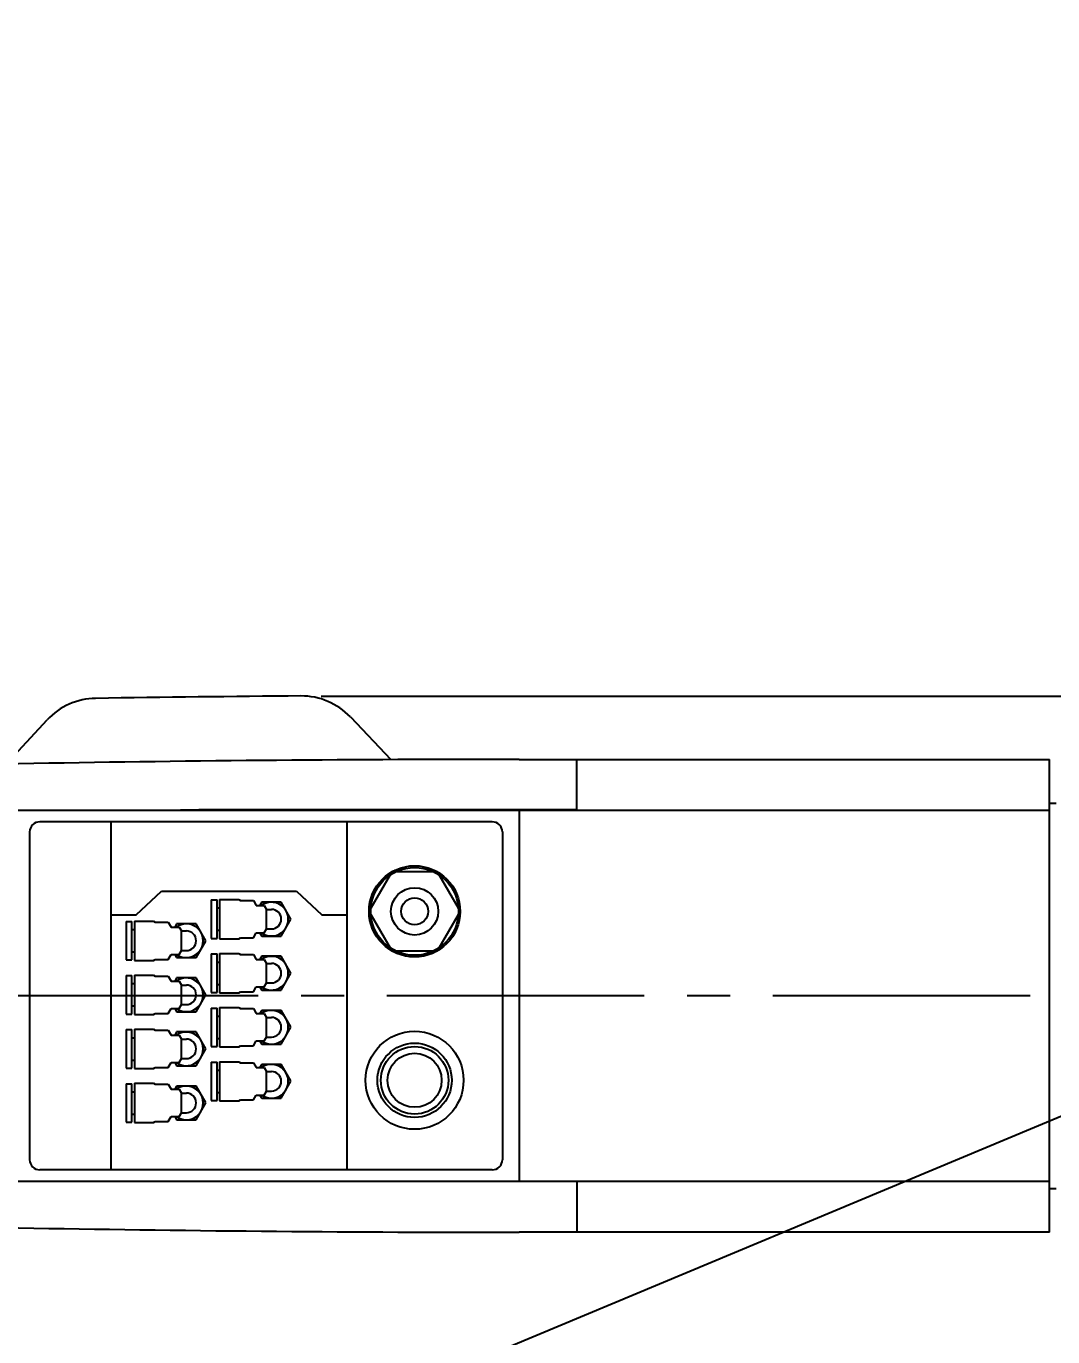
# Model space of a CAD drawing. Extents: x -7647 to -3756, y -5015 to -2358.
# Drawn here: x -5196 to -4892, y -2940.9 to -2553 of the extents above; entities that cross this region are included whole.
import ezdxf

# ---------------------------------------------------------------- set-up
doc = ezdxf.new("R2010")
doc.units = 0
doc.header["$LTSCALE"] = 4
doc.header["$MEASUREMENT"] = 0
doc.linetypes.add('CENTRE2', pattern=[28.575, 19.05, -3.175, 3.175, -3.175])
doc.layers.get('0').update_dxf_attribs({"linetype": 'CONTINUOUS'})
doc.layers.get('DEFPOINTS').update_dxf_attribs({"linetype": 'CONTINUOUS'})
for name, color, linetype in [('01', 7, 'CONTINUOUS'), ('01CENTER', 5, 'CENTRE2'), ('01HOSO', 6, 'CONTINUOUS'), ('02', 5, 'CONTINUOUS')]:
    doc.layers.add(name, color=color, linetype=linetype)
doc.styles.add('BIGFONT', font='ROMANS.SHX', dxfattribs={"bigfont": 'bigfont'})
doc.dimstyles.new('L-IN', dxfattribs={"dimscale": 10, "dimtxt": 3.2, "dimasz": 2.5, "dimexe": 1, "dimexo": 1, "dimgap": 1, "dimtad": 1, "dimdec": 0, "dimtxsty": 'BIGFONT', "dimblk": 'YA-IN', "dimblk1": 'OPEN', "dimblk2": 'OPEN', "dimsah": 1, "dimcen": 0, "dimclrd": 256, "dimclre": 256, "dimclrt": 256, "dimazin": 3, "dimtp": 0.1, "dimtm": 0.2, "dimtfac": 0.625, "dimtdec": 0, "dimtmove": 0, "dimatfit": 3, "dimtolj": 1})

# ---------------------------------------------------------------- blocks, each defined once
blk = doc.blocks.new('_OPEN')
at = {"color": 0, "linetype": 'BYBLOCK'}
for p, q in [((-1, 0.167), (0, 0)), ((0, 0), (-1, -0.167)), ((0, 0), (-1, 0))]:
    blk.add_line(p, q, dxfattribs=at)
blk = doc.blocks.new('*D27')
at = {"linetype": 'BYBLOCK'}
for p, q in [((-5320, -2911.84), (-5320, -2750)), ((-5227, -2967.91), (-5227, -2750)), ((-5252, -2760), (-5295, -2760))]:
    blk.add_line(p, q, dxfattribs=at)
at = {"layer": 'DEFPOINTS', "color": 0, "linetype": 'BYBLOCK'}
for p in [(-5320, -2760), (-5320, -2921.84), (-5227, -2977.91)]:
    blk.add_point(p, dxfattribs=at)
at = {"linetype": 'BYBLOCK', "xscale": 25, "yscale": 25, "zscale": 25, "rotation": 180}
blk.add_blockref('_OPEN', (-5320, -2760), dxfattribs=at)
at = {"linetype": 'BYBLOCK', "xscale": 25, "yscale": 25, "zscale": 25}
blk.add_blockref('_OPEN', (-5227, -2760), dxfattribs=at)
at = {"linetype": 'BYBLOCK', "insert": (-5273.5, -2734), "char_height": 32, "attachment_point": 5, "style": 'BIGFONT'}
blk.add_mtext('\\A1;93', dxfattribs=at)
blk = doc.blocks.new('YA-IN')
at = {"color": 0, "linetype": 'BYBLOCK'}
for p, q in [((0, 0), (-1, 0.167)), ((-1, -0.167), (0, 0)), ((0, 0), (-1, 0))]:
    blk.add_line(p, q, dxfattribs=at)
blk = doc.blocks.new('*D24')
at = {"linetype": 'BYBLOCK'}
for p, q in [((-4790, -2726.28), (-4790, -2630.71)), ((-5108.67, -2751.28), (-4780, -2751.28)), ((-4790, -2840), (-4790, -2751.28)), ((-4843.4, -2840), (-4780, -2840)), ((-4790, -2865), (-4790, -2890))]:
    blk.add_line(p, q, dxfattribs=at)
at = {"layer": 'DEFPOINTS', "color": 0, "linetype": 'BYBLOCK'}
for p in [(-5118.67, -2751.28), (-4790, -2751.28), (-4853.4, -2840)]:
    blk.add_point(p, dxfattribs=at)
at = {"linetype": 'BYBLOCK', "xscale": 25, "yscale": 25, "zscale": 25}
for p, rotation in [((-4790, -2751.28), 270), ((-4790, -2840), 90)]:
    blk.add_blockref('_OPEN', p, dxfattribs=dict(at, rotation=rotation))
at = {"linetype": 'BYBLOCK', "insert": (-4816, -2665.86), "char_height": 32, "attachment_point": 5, "rotation": 90, "style": 'BIGFONT'}
blk.add_mtext('\\A1;89', dxfattribs=at)

msp = doc.modelspace()

# ---------------------------------------------------------------- linework, layer by layer
at = {"layer": '01', "linetype": 'CONTINUOUS'}
for p, q in [((-5100.02943, -2757.45714), (-5088, -2770.08702)), ((-5202, -2771.39244), (-5189.80521, -2758.30827)), ((-5050, -2770), (-5033, -2770)), ((-4893, -2910), (-4893, -2770)), ((-4893, -2783), (-4891, -2783)), ((-5058, -2788.5), (-5192, -2788.5)), ((-5171, -2788.5), (-5171, -2891.5)), ((-5101, -2891.5), (-5101, -2788.5)), ((-5195, -2791.5), (-5195, -2888.5)), ((-5055, -2791.5), (-5055, -2888.5)), ((-5058, -2891.5), (-5192, -2891.5)), ((-4893, -2897), (-4891, -2897)), ((-5033, -2910), (-5050, -2910))]:
    msp.add_line(p, q, dxfattribs=at)
at = {"layer": '01'}
for p, q in [((-5033, -2770), (-4893, -2770)), ((-4893, -2910), (-5033, -2910))]:
    msp.add_line(p, q, dxfattribs=at)
at = {"layer": '01', "linetype": 'CONTINUOUS'}
for centre, radius, start, end in [((-5175.17457, -2771.94442), 20, 90.8645532, 137.0149768), ((-5050, -11066.9), 8315.9, 90.445555201, 90.864553157), ((-5114.51163, -2771.25084), 20, 43.605144, 90.4455552), ((-5050, -11066.9), 8296.9, 90, 91.985901752), ((-5192, -2791.5), 3, 90, 180), ((-5058, -2791.5), 3, 0, 90), ((-5192, -2888.5), 3, 180, 270), ((-5058, -2888.5), 3, 270, 0), ((-5050, 5386.9), 8296.9, 268.014098249, 270)]:
    msp.add_arc(centre, radius, start, end, dxfattribs=at)
msp.add_open_spline([(-5050, -2784.96469), (-5054.77874, -2784.96482), (-5064.33594, -2784.9651), (-5078.67098, -2784.96733), (-5093.00424, -2784.97089), (-5107.33482, -2784.97592), (-5121.66194, -2784.98241), (-5135.98476, -2784.99027), (-5145.53179, -2784.99676), (-5150.30446, -2785)], degree=3, knots=[0, 0, 0, 0, 14.336227178, 28.671607219, 43.005109673, 57.336008382, 71.663359853, 85.986457586, 100.304469921, 100.304469921, 100.304469921, 100.304469921], dxfattribs=at)
at = {"layer": '01CENTER'}
msp.add_line((-3984.28974, -2840), (-5423.00498, -2840), dxfattribs=at)
at = {"layer": '01HOSO'}
for p, q in [((-5033, -2785), (-5033, -2770)), ((-5141.2, -2811.616), (-5139.509, -2811.616)), ((-5141.2, -2811.61601), (-5141.2, -2822.98399)), ((-5139.509, -2822.98399), (-5139.509, -2811.61601)), ((-5138.797, -2811.5), (-5138.797, -2823.1)), ((-5138.797, -2811.5), (-5133.101, -2811.5)), ((-5133.101, -2811.5), (-5132.59871, -2811.79)), ((-5132.59871, -2811.79), (-5128.74, -2811.79)), ((-5128.74, -2811.79), (-5127.90284, -2813.24)), ((-5126.28675, -2812.3), (-5126.82946, -2813.24)), ((-5120.51325, -2812.3), (-5126.28675, -2812.3)), ((-5117.6265, -2817.3), (-5120.51325, -2812.3)), ((-5139.509, -2814), (-5138.797, -2814)), ((-5127.90284, -2813.24), (-5125.536, -2813.24)), ((-5125.536, -2813.24), (-5124.86627, -2814.4)), ((-5124.86627, -2820.2), (-5124.86627, -2814.4)), ((-5124.86627, -2814.4), (-5123.4, -2814.4)), ((-5166.4, -2818.016), (-5164.709, -2818.016)), ((-5166.4, -2818.01601), (-5166.4, -2829.38399)), ((-5164.709, -2829.38399), (-5164.709, -2818.01601)), ((-5163.997, -2817.9), (-5158.301, -2817.9)), ((-5163.997, -2817.9), (-5163.997, -2829.5)), ((-5158.301, -2817.9), (-5157.79871, -2818.19)), ((-5157.79871, -2818.19), (-5153.94, -2818.19)), ((-5153.94, -2818.19), (-5153.10284, -2819.64)), ((-5153.10284, -2819.64), (-5150.736, -2819.64)), ((-5151.48675, -2818.7), (-5152.02946, -2819.64)), ((-5145.71325, -2818.7), (-5151.48675, -2818.7)), ((-5150.736, -2819.64), (-5150.06627, -2820.8)), ((-5142.8265, -2823.7), (-5145.71325, -2818.7)), ((-5120.51325, -2822.3), (-5117.6265, -2817.3)), ((-5164.709, -2820.4), (-5163.997, -2820.4)), ((-5150.06627, -2826.6), (-5150.06627, -2820.8)), ((-5150.06627, -2820.8), (-5148.6, -2820.8)), ((-5145.71325, -2828.7), (-5142.8265, -2823.7)), ((-5141.2, -2822.984), (-5139.509, -2822.984)), ((-5139.509, -2820.6), (-5138.797, -2820.6)), ((-5138.797, -2823.1), (-5133.101, -2823.1)), ((-5133.101, -2823.1), (-5132.59871, -2822.81)), ((-5132.59871, -2822.81), (-5128.74, -2822.81)), ((-5128.74, -2822.81), (-5127.90284, -2821.36)), ((-5127.90284, -2821.36), (-5125.536, -2821.36)), ((-5126.82946, -2821.36), (-5126.28675, -2822.3)), ((-5126.28675, -2822.3), (-5120.51325, -2822.3)), ((-5125.536, -2821.36), (-5124.86627, -2820.2)), ((-5124.86627, -2820.2), (-5123.4, -2820.2)), ((-5164.709, -2827), (-5163.997, -2827)), ((-5153.94, -2829.21), (-5153.10284, -2827.76)), ((-5153.10284, -2827.76), (-5150.736, -2827.76)), ((-5152.02946, -2827.76), (-5151.48675, -2828.7)), ((-5150.736, -2827.76), (-5150.06627, -2826.6)), ((-5150.06627, -2826.6), (-5148.6, -2826.6)), ((-5141.2, -2827.616), (-5139.509, -2827.616)), ((-5141.2, -2827.61601), (-5141.2, -2838.98399)), ((-5139.509, -2838.98399), (-5139.509, -2827.61601)), ((-5138.797, -2827.5), (-5138.797, -2839.1)), ((-5138.797, -2827.5), (-5133.101, -2827.5)), ((-5133.101, -2827.5), (-5132.59871, -2827.79)), ((-5132.59871, -2827.79), (-5128.74, -2827.79)), ((-5128.74, -2827.79), (-5127.90284, -2829.24)), ((-5166.4, -2829.384), (-5164.709, -2829.384)), ((-5163.997, -2829.5), (-5158.301, -2829.5)), ((-5158.301, -2829.5), (-5157.79871, -2829.21)), ((-5157.79871, -2829.21), (-5153.94, -2829.21)), ((-5151.48675, -2828.7), (-5145.71325, -2828.7)), ((-5139.509, -2830), (-5138.797, -2830)), ((-5127.90284, -2829.24), (-5125.536, -2829.24)), ((-5126.28675, -2828.3), (-5126.82946, -2829.24)), ((-5120.51325, -2828.3), (-5126.28675, -2828.3)), ((-5125.536, -2829.24), (-5124.86627, -2830.4)), ((-5124.86627, -2836.2), (-5124.86627, -2830.4)), ((-5124.86627, -2830.4), (-5123.4, -2830.4)), ((-5117.6265, -2833.3), (-5120.51325, -2828.3)), ((-5166.4, -2834.016), (-5164.709, -2834.016)), ((-5166.4, -2834.01601), (-5166.4, -2845.38399)), ((-5164.709, -2845.38399), (-5164.709, -2834.01601)), ((-5163.997, -2833.9), (-5163.997, -2845.5)), ((-5163.997, -2833.9), (-5158.301, -2833.9)), ((-5158.301, -2833.9), (-5157.79871, -2834.19)), ((-5157.79871, -2834.19), (-5153.94, -2834.19)), ((-5153.94, -2834.19), (-5153.10284, -2835.64)), ((-5153.10284, -2835.64), (-5150.736, -2835.64)), ((-5151.48675, -2834.7), (-5152.02946, -2835.64)), ((-5145.71325, -2834.7), (-5151.48675, -2834.7)), ((-5150.736, -2835.64), (-5150.06627, -2836.8)), ((-5142.8265, -2839.7), (-5145.71325, -2834.7)), ((-5120.51325, -2838.3), (-5117.6265, -2833.3)), ((-5164.709, -2836.4), (-5163.997, -2836.4)), ((-5150.06627, -2836.8), (-5148.6, -2836.8)), ((-5150.06627, -2842.6), (-5150.06627, -2836.8)), ((-5141.2, -2838.984), (-5139.509, -2838.984)), ((-5139.509, -2836.6), (-5138.797, -2836.6)), ((-5138.797, -2839.1), (-5133.101, -2839.1)), ((-5133.101, -2839.1), (-5132.59871, -2838.81)), ((-5132.59871, -2838.81), (-5128.74, -2838.81)), ((-5128.74, -2838.81), (-5127.90284, -2837.36)), ((-5127.90284, -2837.36), (-5125.536, -2837.36)), ((-5126.82946, -2837.36), (-5126.28675, -2838.3)), ((-5126.28675, -2838.3), (-5120.51325, -2838.3)), ((-5125.536, -2837.36), (-5124.86627, -2836.2)), ((-5124.86627, -2836.2), (-5123.4, -2836.2)), ((-5164.709, -2843), (-5163.997, -2843)), ((-5150.736, -2843.76), (-5150.06627, -2842.6)), ((-5150.06627, -2842.6), (-5148.6, -2842.6)), ((-5145.71325, -2844.7), (-5142.8265, -2839.7)), ((-5166.4, -2845.384), (-5164.709, -2845.384)), ((-5163.997, -2845.5), (-5158.301, -2845.5)), ((-5158.301, -2845.5), (-5157.79871, -2845.21)), ((-5157.79871, -2845.21), (-5153.94, -2845.21)), ((-5153.94, -2845.21), (-5153.10284, -2843.76)), ((-5153.10284, -2843.76), (-5150.736, -2843.76)), ((-5152.02946, -2843.76), (-5151.48675, -2844.7)), ((-5151.48675, -2844.7), (-5145.71325, -2844.7)), ((-5141.2, -2843.616), (-5139.509, -2843.616)), ((-5141.2, -2843.61601), (-5141.2, -2854.98399)), ((-5139.509, -2854.98399), (-5139.509, -2843.61601)), ((-5139.509, -2846), (-5138.797, -2846)), ((-5138.797, -2843.5), (-5138.797, -2855.1)), ((-5138.797, -2843.5), (-5133.101, -2843.5)), ((-5133.101, -2843.5), (-5132.59871, -2843.79)), ((-5132.59871, -2843.79), (-5128.74, -2843.79)), ((-5128.74, -2843.79), (-5127.90284, -2845.24)), ((-5127.90284, -2845.24), (-5125.536, -2845.24)), ((-5126.28675, -2844.3), (-5126.82946, -2845.24)), ((-5120.51325, -2844.3), (-5126.28675, -2844.3)), ((-5125.536, -2845.24), (-5124.86627, -2846.4)), ((-5124.86627, -2852.2), (-5124.86627, -2846.4)), ((-5124.86627, -2846.4), (-5123.4, -2846.4)), ((-5117.6265, -2849.3), (-5120.51325, -2844.3)), ((-5166.4, -2850.016), (-5164.709, -2850.016)), ((-5166.4, -2850.01601), (-5166.4, -2861.38399)), ((-5164.709, -2861.38399), (-5164.709, -2850.01601)), ((-5163.997, -2849.9), (-5158.301, -2849.9)), ((-5163.997, -2849.9), (-5163.997, -2861.5)), ((-5158.301, -2849.9), (-5157.79871, -2850.19)), ((-5157.79871, -2850.19), (-5153.94, -2850.19)), ((-5153.94, -2850.19), (-5153.10284, -2851.64)), ((-5151.48675, -2850.7), (-5152.02946, -2851.64)), ((-5145.71325, -2850.7), (-5151.48675, -2850.7)), ((-5142.8265, -2855.7), (-5145.71325, -2850.7)), ((-5120.51325, -2854.3), (-5117.6265, -2849.3)), ((-5164.709, -2852.4), (-5163.997, -2852.4)), ((-5153.10284, -2851.64), (-5150.736, -2851.64)), ((-5150.736, -2851.64), (-5150.06627, -2852.8)), ((-5150.06627, -2852.8), (-5148.6, -2852.8)), ((-5150.06627, -2858.6), (-5150.06627, -2852.8)), ((-5141.2, -2854.984), (-5139.509, -2854.984)), ((-5139.509, -2852.6), (-5138.797, -2852.6)), ((-5133.101, -2855.1), (-5132.59871, -2854.81)), ((-5132.59871, -2854.81), (-5128.74, -2854.81)), ((-5128.74, -2854.81), (-5127.90284, -2853.36)), ((-5127.90284, -2853.36), (-5125.536, -2853.36)), ((-5126.82946, -2853.36), (-5126.28675, -2854.3)), ((-5126.28675, -2854.3), (-5120.51325, -2854.3)), ((-5125.536, -2853.36), (-5124.86627, -2852.2)), ((-5124.86627, -2852.2), (-5123.4, -2852.2)), ((-5150.736, -2859.76), (-5150.06627, -2858.6)), ((-5150.06627, -2858.6), (-5148.6, -2858.6)), ((-5145.71325, -2860.7), (-5142.8265, -2855.7)), ((-5138.797, -2855.1), (-5133.101, -2855.1)), ((-5166.4, -2861.384), (-5164.709, -2861.384)), ((-5164.709, -2859), (-5163.997, -2859)), ((-5163.997, -2861.5), (-5158.301, -2861.5)), ((-5158.301, -2861.5), (-5157.79871, -2861.21)), ((-5157.79871, -2861.21), (-5153.94, -2861.21)), ((-5153.94, -2861.21), (-5153.10284, -2859.76)), ((-5153.10284, -2859.76), (-5150.736, -2859.76)), ((-5152.02946, -2859.76), (-5151.48675, -2860.7)), ((-5151.48675, -2860.7), (-5145.71325, -2860.7)), ((-5141.2, -2859.616), (-5139.509, -2859.616)), ((-5141.2, -2859.61601), (-5141.2, -2870.98399)), ((-5139.509, -2870.98399), (-5139.509, -2859.61601)), ((-5139.509, -2862), (-5138.797, -2862)), ((-5138.797, -2859.5), (-5138.797, -2871.1)), ((-5138.797, -2859.5), (-5133.101, -2859.5)), ((-5133.101, -2859.5), (-5132.59871, -2859.79)), ((-5132.59871, -2859.79), (-5128.74, -2859.79)), ((-5128.74, -2859.79), (-5127.90284, -2861.24)), ((-5127.90284, -2861.24), (-5125.536, -2861.24)), ((-5126.28675, -2860.3), (-5126.82946, -2861.24)), ((-5120.51325, -2860.3), (-5126.28675, -2860.3)), ((-5125.536, -2861.24), (-5124.86627, -2862.4)), ((-5124.86627, -2868.2), (-5124.86627, -2862.4)), ((-5124.86627, -2862.4), (-5123.4, -2862.4)), ((-5117.6265, -2865.3), (-5120.51325, -2860.3)), ((-5166.4, -2866.016), (-5164.709, -2866.016)), ((-5166.4, -2866.01601), (-5166.4, -2877.38399)), ((-5164.709, -2877.38399), (-5164.709, -2866.01601)), ((-5163.997, -2865.9), (-5158.301, -2865.9)), ((-5163.997, -2865.9), (-5163.997, -2877.5)), ((-5158.301, -2865.9), (-5157.79871, -2866.19)), ((-5157.79871, -2866.19), (-5153.94, -2866.19)), ((-5153.94, -2866.19), (-5153.10284, -2867.64)), ((-5151.48675, -2866.7), (-5152.02946, -2867.64)), ((-5145.71325, -2866.7), (-5151.48675, -2866.7)), ((-5142.8265, -2871.7), (-5145.71325, -2866.7)), ((-5120.51325, -2870.3), (-5117.6265, -2865.3)), ((-5164.709, -2868.4), (-5163.997, -2868.4)), ((-5153.10284, -2867.64), (-5150.736, -2867.64)), ((-5150.736, -2867.64), (-5150.06627, -2868.8)), ((-5150.06627, -2874.6), (-5150.06627, -2868.8)), ((-5150.06627, -2868.8), (-5148.6, -2868.8)), ((-5139.509, -2868.6), (-5138.797, -2868.6)), ((-5128.74, -2870.81), (-5127.90284, -2869.36)), ((-5127.90284, -2869.36), (-5125.536, -2869.36)), ((-5126.82946, -2869.36), (-5126.28675, -2870.3)), ((-5126.28675, -2870.3), (-5120.51325, -2870.3)), ((-5125.536, -2869.36), (-5124.86627, -2868.2)), ((-5124.86627, -2868.2), (-5123.4, -2868.2)), ((-5145.71325, -2876.7), (-5142.8265, -2871.7)), ((-5141.2, -2870.984), (-5139.509, -2870.984)), ((-5138.797, -2871.1), (-5133.101, -2871.1)), ((-5133.101, -2871.1), (-5132.59871, -2870.81)), ((-5132.59871, -2870.81), (-5128.74, -2870.81)), ((-5166.4, -2877.384), (-5164.709, -2877.384)), ((-5164.709, -2875), (-5163.997, -2875)), ((-5163.997, -2877.5), (-5158.301, -2877.5)), ((-5158.301, -2877.5), (-5157.79871, -2877.21)), ((-5157.79871, -2877.21), (-5153.94, -2877.21)), ((-5153.94, -2877.21), (-5153.10284, -2875.76)), ((-5153.10284, -2875.76), (-5150.736, -2875.76)), ((-5152.02946, -2875.76), (-5151.48675, -2876.7)), ((-5151.48675, -2876.7), (-5145.71325, -2876.7)), ((-5150.736, -2875.76), (-5150.06627, -2874.6)), ((-5150.06627, -2874.6), (-5148.6, -2874.6)), ((-5033, -2895), (-5033, -2910))]:
    msp.add_line(p, q, dxfattribs=at)
at = {"layer": '01HOSO', "linetype": 'CONTINUOUS'}
for p, q in [((-5350, -2785), (-4893, -2785)), ((-5033, -2784.96469), (-5050, -2784.96469)), ((-5050, -2785), (-5050, -2895)), ((-5088.2828, -2804.23149), (-5093.9672, -2814.07717)), ((-5089.15707, -2804.87975), (-5088.53141, -2803.79608)), ((-5085.68585, -2802.87564), (-5086.93717, -2802.87564)), ((-5075.31559, -2803.30866), (-5086.68441, -2803.30866)), ((-5075.06283, -2802.87564), (-5076.31415, -2802.87564)), ((-5068.0328, -2814.07717), (-5073.7172, -2804.23149)), ((-5072.84293, -2804.87975), (-5073.46859, -2803.79608)), ((-5163.5, -2816), (-5156, -2809)), ((-5156, -2809), (-5116, -2809)), ((-5116, -2809), (-5108.5, -2816)), ((-5171, -2816), (-5163.5, -2816)), ((-5108.5, -2816), (-5101, -2816)), ((-5094.46859, -2814.07956), (-5093.84293, -2812.99589)), ((-5094.46859, -2815.92044), (-5093.84293, -2817.00411)), ((-5093.9672, -2815.92283), (-5088.2828, -2825.76851)), ((-5073.7172, -2825.76851), (-5068.0328, -2815.92283)), ((-5067.53141, -2814.07956), (-5068.15707, -2812.99589)), ((-5067.53141, -2815.92044), (-5068.15707, -2817.00411)), ((-5089.15707, -2825.12025), (-5088.53141, -2826.20392)), ((-5086.93717, -2827.12436), (-5085.68585, -2827.12436)), ((-5086.68441, -2826.69134), (-5075.31559, -2826.69134)), ((-5076.31415, -2827.12436), (-5075.06283, -2827.12436)), ((-5072.84293, -2825.12025), (-5073.46859, -2826.20392)), ((-4893, -2895), (-5350, -2895))]:
    msp.add_line(p, q, dxfattribs=at)
for centre, radius in [((-5081, -2815), 13.5), ((-5081, -2815), 13), ((-5081, -2815), 7), ((-5081, -2815), 4), ((-5081, -2865), 14.5), ((-5081, -2865), 11), ((-5081, -2865), 10), ((-5081, -2865), 8)]:
    msp.add_circle(centre, radius, dxfattribs=at)
at = {"layer": '01HOSO'}
for centre, radius, start, end in [((-5123.4, -2817.3), 5, 234.3080794, 125.6925443), ((-5123.4, -2817.29998), 2.9, 270, 89.9998011), ((-5148.6, -2823.7), 5, 234.3080794, 125.6925443), ((-5148.6, -2823.69998), 2.9, 270, 89.9998011), ((-5123.4, -2833.3), 5, 234.3080794, 125.6925443), ((-5123.4, -2833.29998), 2.9, 270, 89.9998011), ((-5148.6, -2839.7), 5, 234.3080794, 125.6925443), ((-5148.6, -2839.69998), 2.9, 270, 89.9998011), ((-5123.4, -2849.3), 5, 234.3080794, 125.6925443), ((-5123.4, -2849.29998), 2.9, 270, 89.9998011), ((-5148.6, -2855.7), 5, 234.3080794, 125.6925443), ((-5148.6, -2855.69998), 2.9, 270, 89.9998011), ((-5123.4, -2865.3), 5, 234.3080794, 125.6925443), ((-5123.4, -2865.29998), 2.9, 270, 89.9998011), ((-5148.6, -2871.7), 5, 234.3080794, 125.6925443), ((-5148.6, -2871.69998), 2.9, 270, 89.9998011)]:
    msp.add_arc(centre, radius, start, end, dxfattribs=at)

# ---------------------------------------------------------------- dimensions: what is measured, and where the dimension line sits
at = {"layer": '02'}
dim = msp.add_linear_dim(base=(-5300, -2600), p1=(-5207, -2817.91349), p2=(-5300, -2761.84459), dimstyle='L-IN', dxfattribs=at)
dim.commit()
dim.dimension.update_dxf_attribs({"geometry": '*D27', "text_midpoint": (-5113.5, -2574), "insert": (20, 160)})
dim = msp.add_linear_dim(base=(-4790, -2751.28353), p1=(-4853.4, -2840), p2=(-5118.67014, -2751.28353), angle=90, dimstyle='L-IN', dxfattribs=at)
dim.commit()
dim.dimension.update_dxf_attribs({"geometry": '*D24', "text_midpoint": (-4790, -2665.85714), "dimtype": 160})

# ---------------------------------------------------------------- leaders
msp.add_leader([(-4864, -2865), (-5321.88485, -3056.09312)], dimstyle='L-IN', dxfattribs=at)

doc.saveas('drawing.dxf')
